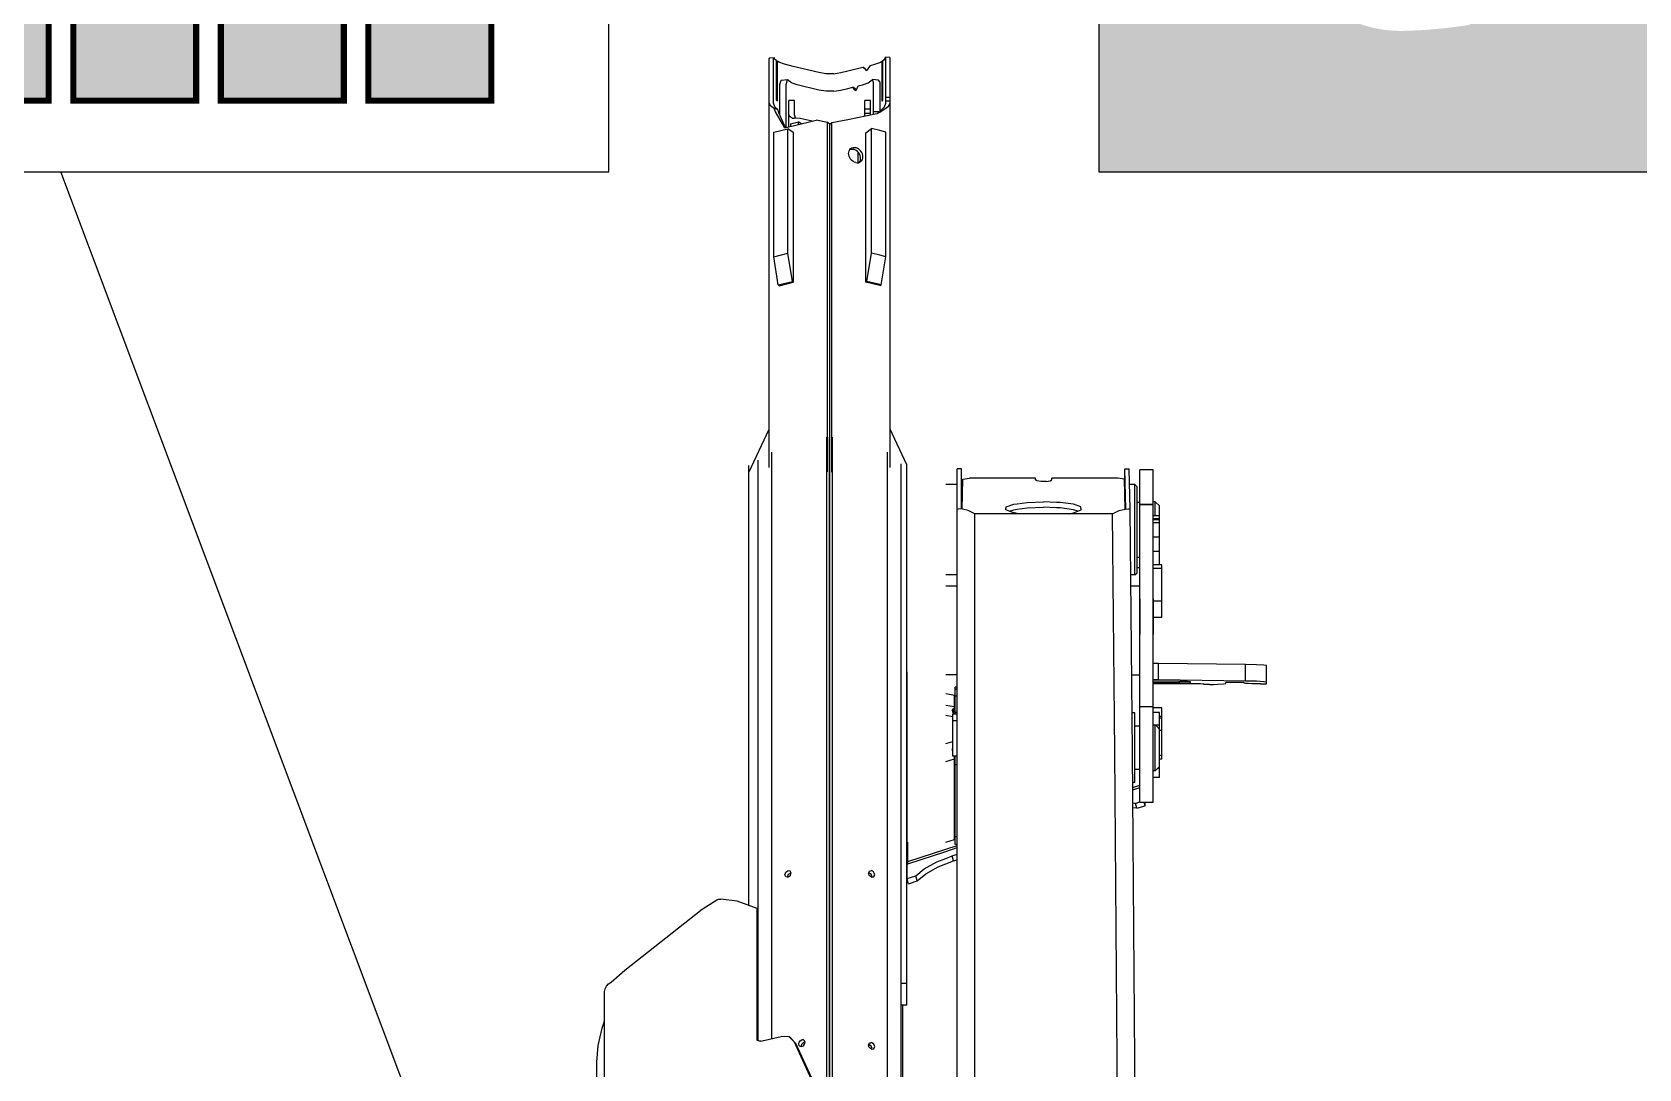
# Model space of a CAD drawing. Header units: millimetres. Extents: x 1084702 to 1166801, y 36632 to 124519.
# Drawn here: x 1105426 to 1106893, y 83363 to 84309 of the extents above; entities that cross this region are included whole.
import ezdxf

# ---------------------------------------------------------------- set-up
doc = ezdxf.new("R2010")
doc.units = ezdxf.units.MM
doc.header["$LTSCALE"] = 250
doc.layers.get('0').update_dxf_attribs({"color": 255})
for name, color, linetype in [('%posline', 240, 'Continuous'), ('%symbol', 1, 'Continuous'), ('SAFECO253', 253, 'Continuous'), ('SAFECO3', 80, 'Continuous'), ('SAFECO7', 255, 'Continuous')]:
    doc.layers.add(name, color=color, linetype=linetype)
doc.styles.add('ROMANS', font='ROMANS.shx', dxfattribs={"height": 100})
doc.dimstyles.new('dott', dxfattribs={"dimscale": 100, "dimtxt": 150, "dimasz": 0.01, "dimexe": 0.5, "dimexo": 1, "dimgap": 1, "dimtad": 1, "dimdsep": 46, "dimtxsty": 'ROMANS', "dimcen": 1.5, "dimclrd": 1, "dimclre": 1, "dimclrt": 2, "dimazin": 2, "dimtfac": 1, "dimtmove": 2, "dimatfit": 3, "dimldrblk": 'DOT', "dimfxl": 1, "dimtvp": 100, "dimtolj": 1, "dimarcsym": 0})

# ---------------------------------------------------------------- blocks, each defined once
blk = doc.blocks.new('A.2.21CO2_SYMB')
at = {"layer": 'SAFECO253'}
h = blk.add_hatch(color=256, dxfattribs=at)
h.dxf.hatch_style = 1
h.paths.add_polyline_path([(471.4, 77.7), (471.4, 261.3), (336.7, 261.3), (336.7, 77.7)])
h.paths.add_polyline_path([(309.8, 77.7), (309.8, 261.3), (175.1, 261.3), (175.1, 77.7)])
h.paths.add_polyline_path([(148.1, 77.7), (148.1, 261.3), (13.5, 261.3), (13.5, 77.7)])
h.paths.add_polyline_path([(-13.5, 77.7), (-13.5, 261.3), (-148.1, 261.3), (-148.1, 77.7)])
h.paths.add_polyline_path([(-175.1, 77.7), (-175.1, 261.3), (-309.8, 261.3), (-309.8, 77.7)])
h.paths.add_polyline_path([(-336.7, 77.7), (-336.7, 261.3), (-471.4, 261.3), (-471.4, 77.7)])
at = {"layer": 'SAFECO7', "lineweight": -3}
blk.add_lwpolyline([(-600, 0), (600, 0), (600, 1200), (-600, 1200)], close=True, dxfattribs=at)
at = {"layer": 'SAFECO7', "const_width": 6.68}
for points in [[(-13.5, 77.7), (-13.5, 261.3), (-148.1, 261.3), (-148.1, 77.7)], [(148.1, 77.7), (148.1, 261.3), (13.5, 261.3), (13.5, 77.7)], [(309.8, 77.7), (309.8, 261.3), (175.1, 261.3), (175.1, 77.7)], [(471.4, 77.7), (471.4, 261.3), (336.7, 261.3), (336.7, 77.7)]]:
    blk.add_lwpolyline(points, close=True, dxfattribs=at)
blk = doc.blocks.new('S.4.13_SYMB')
at = {"layer": 'SAFECO3'}
h = blk.add_hatch(color=256, dxfattribs=at)
h.paths.add_polyline_path([(600, 1200), (-600, 1200), (-600, 0), (600, 0)])
h.paths.add_polyline_path([(326.2, 289.9), (278.9, 306.2, 0.053218), (271.3, 312.9, 0.105706), (252.3, 320.7, 0.066825), (211.3, 322.8, 0.080335), (179.7, 315), (199.3, 358.2, -0.078607), (259, 356.6, -0.105706), (292, 342.9, -0.106738), (316.3, 316.9, -0.094608)], flags=16)
h.paths.add_polyline_path([(325.5, 261.2, -0.184797), (294.1, 213.2, -0.01418), (260.9, 190.6, -0.00768), (212.5, 160.7), (223.3, 210, 0.002925), (241.2, 221.3, 0.01418), (272.7, 242.7, 0.184797), (289.9, 268.9, 0.053616), (290.8, 277.5)], flags=16)
edge = h.paths.add_edge_path(flags=16)
edge.add_arc((26.2, 587.6), 136.1, 266.7447, 284.9079, ccw=False)
edge.add_arc((-148.2, 460.9), 166.9, 339.8466, 356.8348, ccw=False)
edge.add_arc((-54.6, 426.6), 67.2, 312.6661, 339.8466, ccw=False)
edge.add_arc((-132.6, 511.2), 182.4, 304.6047, 312.6661, ccw=False)
edge.add_line((-29.1, 361.1), (-33.8, 404))
edge.add_arc((-54.6, 426.6), 30.7, 312.6658, 339.8466)
edge.add_arc((-148.2, 460.9), 130.4, 339.8466, 355.0339)
edge.add_arc((-7.4, 657.5), 208.2, 262.1144, 267.0045, ccw=False)
edge.add_arc((-147.4, 549.7), 148.7, 137.0442, 318.5585, ccw=False)
edge.add_arc((0, 712.3), 263.4, 172.163, 193.4397, ccw=False)
edge.add_arc((-162.6, 859.7), 148.7, 47.0442, 228.5585, ccw=False)
edge.add_arc((0, 712.3), 263.4, 82.163, 103.4397, ccw=False)
edge.add_arc((147.4, 874.9), 148.7, -42.9558, 138.5585, ccw=False)
edge.add_arc((0, 712.3), 263.4, 5.2448, 13.4397, ccw=False)
edge.add_spline(control_points=[(262.3, 736.4), (274.2, 736.4), (286.2, 737.1), (312.7, 736.3), (327.4, 734.3), (354.5, 721.8), (366.5, 711.9), (383.7, 691.3), (389.5, 680.9), (398.5, 664.1), (401.7, 657.3), (407.6, 647.9), (410, 645.2), (415.8, 642.1), (419.8, 641.3), (429.3, 641), (434.9, 641.5), (445.6, 642.5), (450.7, 643.2), (462.8, 645.8), (468.9, 648.2), (477.8, 655.5), (481.1, 660.9), (486.5, 674.6), (488.5, 682.6), (492.8, 698.1), (494.8, 705.2), (497.3, 728), (491.5, 744.1), (472.3, 776.7), (459.2, 792.5), (434.1, 823.8), (421.9, 839.4), (408.9, 868.3), (407.6, 880.6), (407.6, 893.9)], knot_values=[0, 0, 0, 0, 0.289899, 0.289899, 0.635757, 0.635757, 0.981614, 0.981614, 1.274986, 1.274986, 1.446126, 1.446126, 1.57131, 1.57131, 1.696494, 1.696494, 1.821677, 1.821677, 1.946861, 1.946861, 2.138738, 2.138738, 2.330615, 2.330615, 2.522492, 2.522492, 2.714368, 2.714368, 3.178706, 3.178706, 3.643043, 3.643043, 4.107381, 4.107381, 4.416261, 4.416261, 4.416261, 4.416261], degree=3, periodic=0)
edge.add_line((407.6, 893.9), (393.5, 893.9))
edge.add_line((393.5, 893.9), (372, 958.7))
edge.add_arc((422.4, 975.5), 53.1, -18.3831, 198.3831, ccw=False)
edge.add_line((472.7, 958.7), (451.2, 893.9))
edge.add_line((451.2, 893.9), (437.6, 893.9))
edge.add_spline(control_points=[(437.6, 893.9), (437.6, 888.5), (438.4, 883.3), (441.3, 867.4), (447.9, 856), (466.2, 831.2), (477.9, 817.6), (500.8, 787.5), (512.1, 771.1), (522.3, 743.8), (524.6, 734.9), (526.3, 716), (525.3, 705.8), (522.3, 692), (520.9, 687.1), (518.3, 677.7), (517.1, 673), (513.6, 661.6), (511.3, 655.1), (504.6, 642), (500.1, 635.2), (486.3, 623.4), (479.1, 620.1), (465.3, 615.4), (458.5, 614.1), (445.6, 612.3), (439.9, 611.7), (426.6, 611), (419, 610.8), (406.9, 613.7), (403.1, 614.9), (395.2, 619), (391.4, 621.9), (384.4, 628.8), (381.5, 633.1), (375.3, 643.2), (372.3, 649.4), (367, 659.5), (364.3, 664.4), (357.3, 675.9), (353, 681.8), (343.7, 691.1), (339.2, 694.6), (330, 700.3), (325.7, 702.2), (313.7, 705.6), (305.5, 706.5), (286.2, 707), (275.2, 706.4), (263.4, 706.4)], knot_values=[0.004323, 0.004323, 0.004323, 0.004323, 0.203597, 0.203597, 0.601566, 0.601566, 1.011322, 1.011322, 1.421077, 1.421077, 1.601328, 1.601328, 1.781578, 1.781578, 1.897134, 1.897134, 2.012691, 2.012691, 2.144826, 2.144826, 2.276962, 2.276962, 2.409097, 2.409097, 2.537552, 2.537552, 2.666008, 2.666008, 2.794463, 2.794463, 2.847548, 2.847548, 2.900633, 2.900633, 2.978684, 2.978684, 3.127268, 3.127268, 3.275851, 3.275851, 3.51973, 3.51973, 3.702683, 3.702683, 3.885636, 3.885636, 4.141333, 4.141333, 4.416261, 4.416261, 4.416261, 4.416261], degree=3, periodic=0)
edge.add_arc((0, 712.3), 263.4, 352.163, 358.7223, ccw=False)
edge.add_arc((162.6, 564.9), 148.7, -132.9558, 48.5585, ccw=False)
h.paths.add_polyline_path([(115.8, 475.7, 0.191799), (246.8, 620.1, -0.77347)], flags=0)
h.paths.add_polyline_path([(187.5, 188.3), (174.8, 139.2, -0.004747), (150.8, 126.3), (133.8, 158.6, 0.00644), (165.6, 175.7, 0.006867)], flags=16)
h.paths.add_polyline_path([(165.4, 348.5), (140.8, 295.8, 0.011709), (124.1, 286, -0.03296), (55.4, 249.4, -0.004509), (21.4, 234.4), (40.4, 282.6, 0.03296), (104.9, 317, -0.038052)], flags=16)
h.paths.add_polyline_path([(7, 267.9), (-17.6, 218.1, -0.006875), (-98.1, 186.6, -0.027426), (-151.5, 169.9), (-129, 214.4, 0.010113), (-110.9, 220.8, 0.007285), (-26.6, 253.8, 0.004509)], flags=16)
h.paths.add_polyline_path([(-138.6, 712.3, -1), (138.6, 712.3, -1)], flags=0)
h.paths.add_polyline_path([(-64.8, 341.7, -0.039674), (-113.7, 324.5, -0.083285), (-189.7, 317.5, 0.049992), (-215.5, 316.8), (-187, 353.8, 0.083285), (-123, 359.8, 0.051238), (-67.4, 380.7)], flags=16)
h.paths.add_polyline_path([(236.6, 828.1, 0.191799), (92.2, 959.1, -0.77347)], flags=0)
h.paths.add_polyline_path([(-92.2, 465.5, -0.77347), (-236.6, 596.5, 0.191799)], flags=0)
h.paths.add_polyline_path([(-169.8, 203), (-193.7, 161, -0.03656), (-267, 154.3, -0.106052), (-322.4, 165.2, -0.159634), (-355.7, 194.5, -0.134058), (-364.2, 225.4), (-317.3, 204.6, 0.079315), (-308.1, 198.7, 0.106052), (-267.6, 190.8, 0.042762), (-188.3, 199.1, 0.009971)], flags=16)
h.paths.add_polyline_path([(511.4, 1028), (510.3, 1029.9), (567.8, 1069.6), (575.1, 1067.5), (571.9, 1059.9)], flags=16)
h.paths.add_polyline_path([(327.4, 1016.2), (261.8, 1040.6), (259.4, 1047.7), (267.5, 1049.5), (328.3, 1018.3)], flags=16)
h.paths.add_polyline_path([(480.9, 1060.7), (479.1, 1061.9), (514.4, 1122.2), (521.8, 1123.4), (522.2, 1115.2)], flags=16)
h.paths.add_polyline_path([(-284.5, 330.6, 0.041653), (-320.8, 304, 0.074239), (-347.5, 272.7), (-323, 241.5, -0.107395), (-296.9, 276.4, -0.028005), (-276.2, 292.5), (-245.2, 347.8, 0.067344)], flags=16)
h.paths.add_polyline_path([(353.5, 1052.6), (304.4, 1102.4), (305.2, 1109.8), (313.3, 1108), (355.2, 1054)], flags=16)
h.paths.add_polyline_path([(439.4, 1077.4), (437.2, 1077.8), (443.8, 1147.4), (450, 1151.6), (453.8, 1144.3)], flags=16)
h.paths.add_polyline_path([(392.6, 1074.5), (369.1, 1140.3), (373, 1146.8), (379.5, 1141.7), (394.7, 1075.1)], flags=16)
h.paths.add_polyline_path([(-115.8, 948.9, 0.191799), (-246.8, 804.5, -0.77347)], flags=0)
at = {"layer": 'SAFECO7'}
blk.add_lwpolyline([(-600, 0), (600, 0), (600, 1200), (-600, 1200), (-600, 0)], close=True, dxfattribs=at)
blk = doc.blocks.new('_Dot')
at = {"color": 0, "linetype": 'ByBlock', "lineweight": -2}
blk.add_line((-0.5, 0), (-1, 0), dxfattribs=at)
at = {"color": 0, "linetype": 'ByBlock', "const_width": 0.5}
blk.add_lwpolyline([(-0.25, 0, 1), (0.25, 0, 1)], format="xyb", close=True, dxfattribs=at)
blk = doc.blocks.new('A$C693513BA')
at = {"color": 0, "linetype": 'ByBlock', "lineweight": -2}
for p, q in [((-1377.4, 326.9), (-1377.6, 316.9)), ((-1377.1, 333.7), (-1377.4, 326.9)), ((-1376.7, 336), (-1377.1, 333.7)), ((-1361.6, 336), (-1376.7, 336)), ((-1362.4, 326.9), (-1362.6, 316.9)), ((-1362, 333.7), (-1362.4, 326.9)), ((-1361.6, 336), (-1362, 333.7)), ((-1360.2, 336), (-1361.6, 336)), ((-1360.1, 322.8), (-1360.3, 319.7)), ((-1360.1, 334.5), (-1360.2, 336)), ((-1360, 330.8), (-1360.1, 334.5)), ((-1360, 326.2), (-1360.1, 322.8)), ((-1360, 330.8), (-1360, 326.2)), ((-1377.6, 316.9), (-1378.7, 237.6)), ((-1362.6, 316.9), (-1377.6, 316.9)), ((-1362.6, 316.9), (-1363.7, 237.6)), ((-1360.8, 315.9), (-1361.3, 315.9)), ((-1361.3, 315.9), (-1361.3, 298.9)), ((-1360.5, 316.9), (-1360.8, 315.9)), ((-1360.3, 319.7), (-1360.5, 316.9)), ((-1360.3, 298.9), (-1361.3, 298.9)), ((-1359.9, 296.9), (-1360.3, 298.9)), ((-1359.6, 291.4), (-1359.9, 296.9)), ((-1359.6, 278.8), (-1359.7, 278)), ((-1359.4, 287.8), (-1359.6, 291.4)), ((-1359.5, 278.8), (-1359.6, 278.8)), ((-1359.4, 280.4), (-1359.5, 278.8)), ((-1359.3, 284.2), (-1359.4, 287.8)), ((-1359.3, 284.2), (-1359.4, 280.4)), ((-1362.1, 264.1), (-1362.3, 257.2)), ((-1361.8, 266.8), (-1362.1, 264.1)), ((-1361.4, 266.8), (-1361.8, 266.8)), ((-1361.2, 266), (-1361.4, 266.8)), ((-1361.1, 263.8), (-1361.2, 266)), ((-1359.9, 272.6), (-1360, 268.8)), ((-1360, 268.8), (-1360, 232.6)), ((-1359.7, 278), (-1359.9, 275.9)), ((-1359.9, 275.9), (-1359.9, 272.6)), ((-1362.3, 257.2), (-1362.6, 232.6)), ((-1361, 256.7), (-1362.3, 256.7)), ((-1361, 260.6), (-1361.1, 263.8)), ((-1361, 256.7), (-1361, 260.6)), ((-1361, 256.7), (-1361, 232.6)), ((-1524.8, 236.1), (-1526.2, 234.6)), ((-1522.7, 238.6), (-1526.1, 234.6)), ((-1521.5, 238.6), (-1522.7, 238.6)), ((-1518.8, 238.6), (-1521.5, 238.6)), ((-1514.9, 238.6), (-1518.8, 238.6)), ((-1510, 238.6), (-1514.9, 238.6)), ((-1510.6, 238.6), (-1513.8, 238.6)), ((-1513.8, 232.6), (-1513.8, 238.6)), ((-1509.7, 238.6), (-1510.6, 238.6)), ((-1510.6, 238.6), (-1510.6, 232.6)), ((-1504.5, 238.6), (-1510, 238.6)), ((-1508.5, 238.6), (-1509.7, 238.6)), ((-1509.7, 238.6), (-1509.7, 232.6)), ((-1507.1, 238.6), (-1508.5, 238.6)), ((-1493.9, 238.6), (-1507.1, 238.6)), ((-1507.1, 238.6), (-1507.1, 232.6)), ((-1498.8, 238.6), (-1504.5, 238.6)), ((-1493.2, 238.6), (-1498.8, 238.6)), ((-1487.3, 238.6), (-1493.9, 238.6)), ((-1493.9, 238.6), (-1493.9, 232.6)), ((-1488, 238.6), (-1493.2, 238.6)), ((-1483.8, 238.6), (-1488, 238.6)), ((-1480.8, 238.6), (-1487.3, 238.6)), ((-1480.7, 238.6), (-1483.8, 238.6)), ((-1468.8, 238.6), (-1480.8, 238.6)), ((-1480.8, 238.6), (-1480.8, 232.6)), ((-1479, 238.6), (-1480.7, 238.6)), ((-1478.7, 238.6), (-1479, 238.6)), ((-1468.8, 240.7), (-1468.8, 232.6)), ((-1467.9, 240.7), (-1468.8, 240.7)), ((-1465.2, 240.7), (-1467.9, 240.7)), ((-1465.2, 240.7), (-1465.2, 232.6)), ((-1435.5, 240.7), (-1465.2, 240.7)), ((-1435.5, 240.7), (-1435.5, 232.6)), ((-1427.3, 240.7), (-1435.5, 240.7)), ((-1421.6, 240.7), (-1427.3, 240.7)), ((-1420.5, 240.7), (-1421.6, 240.7)), ((-1420.5, 240.7), (-1420.5, 232.6)), ((-1363.7, 237.6), (-1378.7, 237.6)), ((-1378.7, 237.6), (-1378.7, 232.6)), ((-1363.7, 237.6), (-1363.7, 232.6)), ((-1338.1, 240.7), (-1338.1, 232.6)), ((-1334.7, 240.7), (-1338.1, 240.7)), ((-1330.3, 240.7), (-1334.7, 240.7)), ((-1333.8, 238.6), (-1333.8, 232.6)), ((-1332.9, 238.6), (-1333.8, 238.6)), ((-1330.7, 238.6), (-1332.9, 238.6)), ((-1327.6, 238.6), (-1330.7, 238.6)), ((-1330.3, 240.7), (-1330.3, 238.6)), ((-1330.2, 240.7), (-1330.3, 240.7)), ((-1330.2, 240.7), (-1330.2, 238.6)), ((-1328.7, 240.7), (-1330.2, 240.7)), ((-1328.7, 240.7), (-1328.7, 238.6)), ((-1326.6, 240.7), (-1328.7, 240.7)), ((-1324.4, 238.6), (-1327.6, 238.6)), ((-1321.9, 240.7), (-1326.6, 240.7)), ((-1323.5, 238.6), (-1324.4, 238.6)), ((-1322.3, 238.6), (-1323.5, 238.6)), ((-1322.2, 238.6), (-1322.3, 238.6)), ((-1318.8, 238.6), (-1322.2, 235.2)), ((-1322.2, 238.6), (-1322.2, 232.6)), ((-1320.4, 238.6), (-1322.2, 238.6)), ((-1317.4, 240.7), (-1321.9, 240.7)), ((-1318.8, 238.6), (-1320.4, 238.6)), ((-1317.8, 238.6), (-1318.8, 238.6)), ((-1315.4, 238.6), (-1317.8, 238.6)), ((-1317.4, 240.7), (-1317.4, 238.6)), ((-1298.1, 240.7), (-1317.4, 240.7)), ((-1311.4, 238.6), (-1315.4, 238.6)), ((-1306.4, 238.6), (-1311.4, 238.6)), ((-1300.9, 238.6), (-1306.4, 238.6)), ((-1298.1, 238.6), (-1300.9, 238.6)), ((-1294.7, 240.7), (-1298.1, 240.7)), ((-1295.9, 238.6), (-1298.1, 238.6)), ((-1291.5, 238.6), (-1295.9, 238.6)), ((-1294.7, 240.7), (-1294.7, 238.6)), ((-1294.6, 240.7), (-1294.7, 240.7)), ((-1294.6, 240.7), (-1294.6, 238.6)), ((-1292, 240.7), (-1294.6, 240.7)), ((-1291.4, 240.7), (-1292, 240.7)), ((-1287.7, 238.6), (-1291.5, 238.6)), ((-1291.4, 240.7), (-1291.4, 238.6)), ((-1285.3, 238.6), (-1287.7, 238.6)), ((-1284.7, 238.6), (-1285.3, 238.6)), ((-1280.7, 234.6), (-1284.7, 238.6)), ((-1282.8, 238.6), (-1284.7, 238.6)), ((-1282.8, 238.6), (-1282.8, 236.6)), ((-1281.7, 238.6), (-1282.8, 238.6)), ((-1280.1, 238.6), (-1281.7, 238.6)), ((-1279.1, 238.6), (-1280.1, 238.6)), ((-1276.4, 238.6), (-1279.1, 238.6)), ((-1274.8, 238.6), (-1276.4, 238.6)), ((-1274.6, 238.6), (-1274.8, 238.6)), ((-1274.6, 238.6), (-1274.6, 232.6)), ((-1555.5, 232.6), (-1555.5, 220.6)), ((-1550.2, 232.6), (-1555.5, 232.6)), ((-1550.2, 220.6), (-1555.5, 220.6)), ((-1539.3, 232.6), (-1550.2, 232.6)), ((-1539.3, 220.6), (-1550.2, 220.6)), ((-1524, 232.6), (-1539.3, 232.6)), ((-1524, 220.6), (-1539.3, 220.6)), ((-1526.1, 234.6), (-1526.2, 234.6)), ((-1526.2, 234.6), (-1526.2, 232.6)), ((-1520.9, 234.6), (-1526.1, 234.6)), ((-1525.7, 220.6), (-1525.7, 218)), ((-1524, 220.6), (-1524, 232.6)), ((-1523.8, 232.6), (-1524, 232.6)), ((-1523.8, 220.6), (-1524, 220.6)), ((-1523.6, 232.6), (-1523.8, 232.6)), ((-1523.6, 220.6), (-1523.8, 220.6)), ((-1463.1, 232.6), (-1523.6, 232.6)), ((-1523.6, 232.6), (-1523.6, 220.6)), ((-1463.1, 220.6), (-1523.6, 220.6)), ((-1513.8, 234.6), (-1520.9, 234.6)), ((-1475.7, 218), (-1475.7, 220.6)), ((-1465.8, 220.6), (-1465.8, 218)), ((-1405.2, 232.6), (-1463.1, 232.6)), ((-1405.2, 220.6), (-1463.1, 220.6)), ((-1449.3, 220.6), (-1449.3, 212.7)), ((-1386.4, 232.6), (-1437.6, 232.6)), ((-1437.6, 232.6), (-1405.2, 232.6)), ((-1386.4, 220.6), (-1437.6, 220.6)), ((-1437.6, 220.6), (-1405.2, 220.6)), ((-1339, 232.6), (-1386.4, 232.6)), ((-1339, 220.6), (-1386.4, 220.6)), ((-1368.3, 212.7), (-1368.3, 220.6)), ((-1339, 232.6), (-1339, 220.6)), ((-1323.3, 232.6), (-1339, 232.6)), ((-1323.3, 220.6), (-1339, 220.6)), ((-1304.2, 232.6), (-1323.3, 232.6)), ((-1304.2, 220.6), (-1323.3, 220.6)), ((-1321.6, 234.6), (-1322.2, 234.6)), ((-1321.8, 216), (-1321.8, 220.6)), ((-1318.6, 234.6), (-1321.6, 234.6)), ((-1313.7, 234.6), (-1318.6, 234.6)), ((-1307.4, 234.6), (-1313.7, 234.6)), ((-1300.7, 234.6), (-1307.4, 234.6)), ((-1298.1, 232.6), (-1304.2, 232.6)), ((-1298.1, 220.6), (-1304.2, 220.6)), ((-1298.1, 234.6), (-1300.7, 234.6)), ((-1294.6, 234.6), (-1298.1, 234.6)), ((-1284.8, 232.6), (-1298.1, 232.6)), ((-1284.8, 220.6), (-1298.1, 220.6)), ((-1289.1, 234.6), (-1294.6, 234.6)), ((-1284.4, 234.6), (-1289.1, 234.6)), ((-1268, 232.6), (-1284.8, 232.6)), ((-1268, 220.6), (-1284.8, 220.6)), ((-1281.5, 234.6), (-1284.4, 234.6)), ((-1281.7, 220.6), (-1281.7, 216)), ((-1280.7, 234.6), (-1281.5, 234.6)), ((-1280.7, 234.6), (-1280.7, 232.6)), ((-1256.4, 232.6), (-1268, 232.6)), ((-1256.4, 220.6), (-1268, 220.6)), ((-1265.4, 214), (-1267.6, 220.6)), ((-1263.3, 214), (-1265.5, 220.6)), ((-1251.7, 232.6), (-1256.4, 232.6)), ((-1251.7, 220.6), (-1256.4, 220.6)), ((-1250.9, 216.5), (-1252.3, 220.6)), ((-1251.7, 232.6), (-1251.7, 220.6)), ((-1248.8, 225.3), (-1251.7, 224.5)), ((-1248.8, 225.3), (-1251.7, 225.3)), ((-1246.4, 217.8), (-1248.8, 225.3)), ((-1519.6, 211.7), (-1556.4, 210.8)), ((-1556.4, 206.8), (-1556.4, 210.8)), ((-1519.7, 207.7), (-1556.4, 206.8)), ((-1556.3, 206.8), (-1556.4, 206.8)), ((-1555.1, 206.8), (-1556.3, 206.8)), ((-1552.8, 206.8), (-1555.1, 206.8)), ((-1549.9, 206.8), (-1552.8, 206.8)), ((-1543, 206.8), (-1549.9, 206.8)), ((-1546.9, 206.4), (-1547.9, 200.3)), ((-1519.6, 207), (-1546.9, 206.4)), ((-1539.4, 206.9), (-1543, 206.8)), ((-1540, 218), (-1542, 216)), ((-1537.4, 216), (-1542, 216)), ((-1542, 216), (-1542, 211.2)), ((-1542, 206.9), (-1542, 206.5)), ((-1538.2, 218), (-1540, 218)), ((-1532.9, 207), (-1539.4, 206.9)), ((-1534.6, 218), (-1538.2, 218)), ((-1527.3, 216), (-1537.4, 216)), ((-1529.3, 218), (-1534.6, 218)), ((-1524, 207), (-1532.9, 207)), ((-1522.5, 218), (-1529.3, 218)), ((-1513.2, 216), (-1527.3, 216)), ((-1519.6, 207), (-1524, 207)), ((-1514.7, 218), (-1522.5, 218)), ((-1519.6, 211.7), (-1519.9, 210.5)), ((-1519.6, 207), (-1519.9, 210.5)), ((-1298.1, 213.8), (-1519.6, 211.7)), ((-1518.2, 201.8), (-1519.6, 207)), ((-1506.1, 218), (-1514.7, 218)), ((-1497.1, 216), (-1513.2, 216)), ((-1497.3, 218), (-1506.1, 218)), ((-1488.6, 218), (-1497.3, 218)), ((-1481.6, 216), (-1497.1, 216)), ((-1480.6, 218), (-1488.6, 218)), ((-1469, 216), (-1481.6, 216)), ((-1473.6, 218), (-1480.6, 218)), ((-1467.9, 218), (-1473.6, 218)), ((-1461.2, 216), (-1469, 216)), ((-1463.9, 218), (-1467.9, 218)), ((-1461.7, 218), (-1463.9, 218)), ((-1461.5, 218), (-1461.7, 218)), ((-1459.5, 216), (-1461.5, 218)), ((-1459.5, 216), (-1461.2, 216)), ((-1459.5, 216), (-1459.5, 212.1)), ((-1333.6, 216), (-1333.6, 213.5)), ((-1333.3, 216), (-1333.6, 216)), ((-1332.6, 216), (-1333.3, 216)), ((-1331.6, 216), (-1332.6, 216)), ((-1330.2, 216), (-1331.6, 216)), ((-1328.5, 216), (-1330.2, 216)), ((-1326.6, 216), (-1328.5, 216)), ((-1324.5, 216), (-1326.6, 216)), ((-1322.3, 216), (-1324.5, 216)), ((-1319.8, 216), (-1322.3, 216)), ((-1317.1, 216), (-1319.8, 216)), ((-1314.2, 216), (-1317.1, 216)), ((-1311, 216), (-1314.2, 216)), ((-1307.7, 216), (-1311, 216)), ((-1304.3, 216), (-1307.7, 216)), ((-1300.8, 216), (-1304.3, 216)), ((-1298.1, 216), (-1300.8, 216)), ((-903.7, 216.8), (-1298.1, 213.8)), ((-1297.3, 216), (-1298.1, 216)), ((-1293.8, 216), (-1297.3, 216)), ((-1290.5, 216), (-1293.8, 216)), ((-1287.4, 216), (-1290.5, 216)), ((-1284.5, 216), (-1287.4, 216)), ((-1281.8, 216), (-1284.5, 216)), ((-1279.4, 216), (-1281.8, 216)), ((-1277.4, 216), (-1279.4, 216)), ((-1275.5, 216), (-1277.4, 216)), ((-1273.8, 216), (-1275.5, 216)), ((-1272.4, 216), (-1273.8, 216)), ((-1271.3, 216), (-1272.4, 216)), ((-1270.5, 216), (-1271.3, 216)), ((-1270, 216), (-1270.5, 216)), ((-1269.9, 216), (-1270, 216)), ((-1269.9, 216), (-1269.9, 214)), ((-1250.9, 216.5), (-1251.2, 214.1)), ((-1246.4, 217.8), (-1250.9, 216.5)), ((-1246.4, 217.8), (-1246.8, 214.1)), ((-1547.9, 200.3), (-1547.9, 181.2)), ((-1515.3, 195.7), (-1518.2, 201.8)), ((-1298.1, 197.8), (-1515.3, 195.7)), ((-1515.3, 195.7), (-1515.3, 183.1)), ((-903.7, 200.8), (-1298.1, 197.8)), ((-1547.9, 181.2), (-1547.9, 144.6)), ((-1515.3, 183.1), (-1515.3, 181.2)), ((-1515.3, 181.2), (-1515.3, 170.6)), ((-1521.6, 166.8), (-1524, 159.9)), ((-1518.9, 167.1), (-1521.6, 166.8)), ((-1517.6, 163.9), (-1519, 159.9)), ((-1516.4, 160.8), (-1518.9, 167.1)), ((-1515.3, 170.6), (-1515.3, 158)), ((-1525.6, 147.8), (-1525.7, 144.6)), ((-1524, 159.9), (-1525.6, 147.8)), ((-1520.7, 147.8), (-1520.8, 144.6)), ((-1519, 159.9), (-1520.7, 147.8)), ((-1515.3, 155.9), (-1516.4, 160.8)), ((-1515.3, 158), (-1515.3, 145.4)), ((-1547.9, 144.6), (-1547.9, 140.2)), ((-1546.2, 140.2), (-1547.9, 140.2)), ((-1545.4, 138.8), (-1546.2, 140.2)), ((-1544.9, 135), (-1545.4, 138.8)), ((-1544.9, 135), (-1544.9, 130.4)), ((-1525.7, 144.6), (-1526.2, 132.7)), ((-1525.6, 117.7), (-1526.2, 132.7)), ((-1520.8, 144.6), (-1521.3, 132.7)), ((-1520.7, 117.7), (-1521.3, 132.7)), ((-1515.3, 145.4), (-1515.3, 144.6)), ((-1515.3, 144.6), (-1515.3, 132.8)), ((-1515.3, 132.8), (-1515.3, 120.3)), ((-1546.2, 125.2), (-1547.9, 125.2)), ((-1547.9, 125.2), (-1547.9, 108.5)), ((-1545.4, 126.6), (-1546.2, 125.2)), ((-1544.9, 130.4), (-1545.4, 126.6)), ((-1524.4, 108.5), (-1525.6, 117.7)), ((-1519.4, 108.5), (-1520.7, 117.7)), ((-1515.3, 120.3), (-1515.3, 108.5)), ((-1547.9, 108.5), (-1547.9, 65.1)), ((-1524, 105.5), (-1524.4, 108.5)), ((-1521.6, 98.6), (-1524, 105.5)), ((-1519, 105.5), (-1519.4, 108.5)), ((-1517.6, 101.5), (-1519, 105.5)), ((-1516.4, 104.6), (-1518.9, 98.3)), ((-1515.5, 108.5), (-1516.4, 104.6)), ((-1515.3, 109.6), (-1515.5, 108.5)), ((-1515.3, 108.5), (-1515.3, 107.7)), ((-1515.3, 107.7), (-1515.3, 95.1)), ((-1518.9, 98.3), (-1521.6, 98.6)), ((-1515.3, 95.1), (-1515.3, 82.5)), ((-1515.3, 82.5), (-1515.3, 70)), ((-1546.9, 59.1), (-1547.9, 65.1)), ((-1519.6, 58.4), (-1546.9, 59.1)), ((-1542, 57.9), (-1542, 58.9)), ((-1518.2, 63.8), (-1519.6, 58.6)), ((-1515.3, 70), (-1518.2, 63.8)), ((-1271.5, 70), (-1515.3, 70)), ((-903.7, 70), (-1271.5, 70)), ((-1556.4, 57.9), (-1556.4, 53.9)), ((-1519.7, 57.9), (-1556.4, 57.9)), ((-1519.6, 53.9), (-1556.4, 53.9)), ((-1542, 53.9), (-1542, 43.4)), ((-1519.6, 58.6), (-1519.9, 55.1)), ((-1519.6, 53.9), (-1519.9, 55.1)), ((-1271.5, 53.9), (-1519.6, 53.9)), ((-1459.5, 53.9), (-1459.5, 43.4)), ((-1449.3, 53.9), (-1449.3, 43.4)), ((-1368.3, 53.9), (-1368.3, 43.4)), ((-1357, 53.9), (-1357, 51.9)), ((-1355.2, 51.9), (-1357, 51.9)), ((-1355.2, 53.9), (-1355.2, 51.9)), ((-1348.9, 51.9), (-1355.2, 51.9)), ((-1349.5, 51.4), (-1351, 43.4)), ((-1338.9, 51.4), (-1349.5, 51.4)), ((-1348.9, 53.9), (-1348.9, 51.9)), ((-1344, 51.9), (-1348.9, 51.9)), ((-1333.8, 51.9), (-1344, 51.9)), ((-1338.9, 51.4), (-1340.4, 43.4)), ((-1338.8, 51.4), (-1338.9, 51.4)), ((-1338.5, 51.4), (-1338.8, 51.4)), ((-1336.6, 51.1), (-1338.5, 51.4)), ((-1337.9, 51.1), (-1338.5, 51.4)), ((-1337.1, 50.2), (-1337.9, 51.1)), ((-1335.8, 50), (-1337.1, 50.2)), ((-1336.9, 49.9), (-1337.1, 50.2)), ((-1336.7, 49.6), (-1336.9, 49.9)), ((-1336.3, 49.4), (-1336.7, 49.6)), ((-1335.8, 49.5), (-1336.7, 49.6)), ((-1334.7, 50.8), (-1336.6, 51.1)), ((-1335.9, 49.4), (-1336.3, 49.4)), ((-1333.2, 50.3), (-1335.9, 49.4)), ((-1334.5, 49.9), (-1335.8, 50)), ((-1335.7, 49.5), (-1335.8, 49.5)), ((-1332.8, 50.5), (-1334.7, 50.8)), ((-1333.8, 53.9), (-1333.8, 51.9)), ((-1332.3, 51.9), (-1333.8, 51.9)), ((-1332.3, 50.5), (-1333.2, 50.3)), ((-1332.7, 50.5), (-1332.8, 50.5)), ((-1332.3, 53.9), (-1332.3, 49.9)), ((-1326.2, 49.9), (-1332.3, 49.9)), ((-1329.8, 49.9), (-1331, 43.4)), ((-1326.2, 53.9), (-1326.2, 49.9)), ((-1293.9, 49.9), (-1326.2, 49.9)), ((-1305.6, 43.4), (-1307.5, 49.9)), ((-1299.6, 49.5), (-1302.7, 49.9)), ((-1298.4, 49.9), (-1299.6, 49.5)), ((-1299, 49.6), (-1299.6, 49.5)), ((-1298.4, 49.9), (-1299, 49.6)), ((-1298.3, 49.9), (-1298.4, 49.9)), ((-1293.9, 53.9), (-1293.9, 49.9)), ((-1286, 51.9), (-1293.9, 51.9)), ((-1292.9, 51.4), (-1293.9, 51.4)), ((-1291.5, 51.4), (-1292.9, 51.4)), ((-1271.5, 51.4), (-1291.5, 51.4)), ((-1289.1, 43.4), (-1291.5, 51.4)), ((-1286, 53.9), (-1286, 51.9)), ((-1271.5, 51.9), (-1286, 51.9)), ((-1281.7, 51.9), (-1281.7, 51.4)), ((-903.7, 53.9), (-1271.5, 53.9)), ((-1220.5, 51.9), (-1271.5, 51.9)), ((-1217.8, 51.4), (-1271.5, 51.4)), ((-1220.5, 53.9), (-1220.5, 51.9)), ((-1213.4, 51.9), (-1220.5, 51.9)), ((-1215.4, 43.4), (-1217.8, 51.4)), ((-1213.4, 53.9), (-1213.4, 51.9)), ((-1209.1, 43.4), (-1212.6, 53.9)), ((-1207, 43.4), (-1210.5, 53.9)), ((-1202.9, 49.2), (-1204.5, 53.9)), ((-1198.4, 50.4), (-1202.9, 49.2)), ((-1200.7, 43.4), (-1202.9, 49.2)), ((-1198.4, 50.4), (-1199.5, 53.9)), ((-1195.6, 43.4), (-1198.4, 50.4)), ((-1197.7, 8.8), (-1209.1, 43.4)), ((-1195.6, 8.8), (-1207, 43.4)), ((-1197.5, 35.2), (-1200.7, 43.4)), ((-1191.2, 23.8), (-1197.5, 35.2)), ((-1192.9, 36.5), (-1195.6, 43.4)), ((-1186.7, 25.1), (-1192.9, 36.5)), ((-1184.8, 16), (-1191.2, 23.8)), ((-1180.2, 17.2), (-1186.7, 25.1)), ((-1180.2, 17.2), (-1184.8, 16)), ((-1182.2, 8.1), (-1184.8, 16)), ((-1177.6, 9.4), (-1180.2, 17.2)), ((-1560.1, 7.9), (-1592.4, -7.4)), ((-1086.4, 7.8), (-1561, 7.8)), ((-1203.3, 2.7), (-1561, 2.7)), ((-1182.2, 8.1), (-1560.1, 7.9)), ((-1197.7, 8.8), (-1215.5, 8.8)), ((-469.6, 2.7), (-1203.3, 2.7)), ((-1195.6, 8.8), (-1197.7, 8.8)), ((-1177.6, 9.4), (-1182.2, 8.1)), ((-1086.4, 7.8), (-1086.4, 2.7)), ((-1077.6, 7.8), (-1086.4, 7.8)), ((-1070.6, 7.8), (-1077.6, 7.8)), ((-1066.8, 7.8), (-1070.6, 7.8)), ((-1066.8, 7.8), (-1066.8, 2.7)), ((-469.6, 4.2), (-1066.8, 4.2)), ((-1932, -7.8), (-1932.1, -11.7)), ((-1931.2, -11.4), (-1932.1, -11.7)), ((-1930.1, -12.6), (-1932.1, -11.7)), ((-1931.2, -7.4), (-1932, -7.8)), ((-1895.2, -7.4), (-1931.2, -7.4)), ((-1895.2, -11.4), (-1931.2, -11.4)), ((-1895.2, -11.4), (-1931.2, -11.4)), ((-1929.2, -13.9), (-1930.1, -12.6)), ((-1892.8, -13.9), (-1929.2, -13.9)), ((-1928.2, -13.9), (-1928.5, -14.8)), ((-1891.9, -7.4), (-1895.2, -7.4)), ((-1895.2, -7.4), (-1895.2, -11.4)), ((-1890.2, -11.4), (-1895.2, -11.4)), ((-1890.2, -11.4), (-1895.2, -11.4)), ((-1892.1, -14.8), (-1892.8, -13.9)), ((-1890.2, -7.4), (-1891.9, -7.4)), ((-1891.9, -7.4), (-1891.9, -11.4)), ((-1890.2, -11.4), (-1891.9, -11.4)), ((-1887.5, -8.8), (-1890.2, -7.4)), ((-1557.6, -7.4), (-1890.2, -7.4)), ((-1886.9, -12.6), (-1890.2, -11.4)), ((-1884.4, -13), (-1887.5, -8.8)), ((-1883.3, -16.1), (-1886.9, -12.6)), ((-1882.1, -16.9), (-1884.4, -13)), ((-1863.7, -11.4), (-1865.1, -16.9)), ((-1750, -11.4), (-1863.7, -11.4)), ((-1750, -11.4), (-1751.4, -16.9)), ((-1724.3, -15.5), (-1750, -11.4)), ((-469.6, -9.8), (-1571.6, -9.8)), ((-1927.5, -16.1), (-1928.5, -14.8)), ((-1892.1, -14.8), (-1928.5, -14.8)), ((-1927.2, -16.9), (-1927.5, -16.1)), ((-1925.7, -21.4), (-1927.2, -16.9)), ((-1924.7, -25.3), (-1925.7, -21.4)), ((-1920.5, -28.1), (-1924.7, -25.3)), ((-1920, -28.8), (-1921.5, -30.2)), ((-1920.2, -28.4), (-1920.5, -28.1)), ((-1920, -28.8), (-1920.2, -28.4)), ((-1920, -29.1), (-1920.2, -29.4)), ((-1920, -28.8), (-1920, -29.1)), ((-1911.1, -17.9), (-1911.8, -23.6)), ((-1909, -22.6), (-1911.8, -23.6)), ((-1911.4, -23.8), (-1911.8, -23.6)), ((-1908.8, -27.3), (-1911.4, -23.8)), ((-1909.5, -16.9), (-1911.1, -17.9)), ((-1909, -16.6), (-1909.5, -16.9)), ((-1882.9, -16.6), (-1909, -16.6)), ((-1882.2, -22.6), (-1909, -22.6)), ((-1882.2, -22.6), (-1909, -22.6)), ((-1906.9, -32.7), (-1908.8, -27.3)), ((-1884.8, -25.4), (-1892.5, -25.4)), ((-1892.5, -25.4), (-1892.5, -30.4)), ((-1880.6, -25.4), (-1884.8, -25.4)), ((-1884.8, -25.4), (-1884.8, -30.4)), ((-1882.7, -16.9), (-1883.3, -16.1)), ((-1880.7, -19.3), (-1882.7, -16.9)), ((-1882.2, -17.6), (-1882.2, -22.6)), ((-1880.1, -22.6), (-1882.2, -22.6)), ((-1880.1, -22.6), (-1882.2, -22.6)), ((-1880.8, -19.1), (-1882.1, -16.9)), ((-1880.7, -19.4), (-1880.8, -19.1)), ((-1875.4, -46.1), (-1880.7, -19.4)), ((-1879.5, -25.4), (-1880.6, -25.4)), ((-1880.6, -25.4), (-1880.6, -30.4)), ((-1865.1, -16.9), (-1866.9, -24.5)), ((-1863.2, -29.5), (-1866.9, -24.5)), ((-1753.2, -24.5), (-1866.9, -24.5)), ((-1751.4, -16.9), (-1753.2, -24.5)), ((-1727.5, -28.5), (-1753.2, -24.5)), ((-1724.7, -16.9), (-1727.5, -28.5)), ((-1726.8, -29.5), (-1727.5, -28.5)), ((-1723.7, -16.9), (-1726.8, -29.5)), ((-1724.3, -15.5), (-1724.7, -16.9)), ((-1723.6, -16.5), (-1724.3, -15.5)), ((-1723.6, -16.5), (-1723.7, -16.9)), ((-1188.4, -22.7), (-1189.5, -24.3)), ((-1189.1, -26.3), (-1189.5, -24.3)), ((-1187.1, -27.2), (-1189.1, -26.3)), ((-1188.1, -22.3), (-1188.4, -22.7)), ((-1188, -22.2), (-1188.1, -22.3)), ((-1187, -21.9), (-1188, -22.2)), ((-1186.2, -24.8), (-1187.6, -26.8)), ((-1187.6, -27), (-1187.6, -26.8)), ((-1184.8, -26.3), (-1187.1, -27.2)), ((-1186.6, -21.7), (-1187, -21.9)), ((-1185.7, -21.4), (-1186.6, -21.7)), ((-1183.9, -23.9), (-1186.2, -24.8)), ((-1184.9, -21.8), (-1185.7, -21.4)), ((-1184.5, -21.9), (-1184.9, -21.8)), ((-1183.4, -24.3), (-1184.8, -26.3)), ((-1183.8, -22.3), (-1184.5, -21.9)), ((-1183.5, -24.1), (-1183.9, -23.9)), ((-1183.7, -22.9), (-1183.8, -22.3)), ((-1183.8, -22.3), (-1183.8, -22.3)), ((-1183.4, -24.3), (-1183.7, -22.9)), ((-1031.2, -22.3), (-1032.6, -24.3)), ((-1032.5, -24.9), (-1032.6, -24.3)), ((-1032.4, -25.1), (-1032.5, -24.9)), ((-1032.4, -25.6), (-1032.4, -25.1)), ((-1032.2, -26.3), (-1032.4, -25.6)), ((-1030.3, -27.2), (-1032.2, -26.3)), ((-1032.2, -26.3), (-1032.2, -26.3)), ((-1028.9, -21.4), (-1031.2, -22.3)), ((-1029.4, -24.8), (-1030.8, -26.8)), ((-1030.7, -27), (-1030.8, -26.8)), ((-1028, -26.4), (-1030.3, -27.2)), ((-1027, -23.9), (-1029.4, -24.8)), ((-1026.9, -22.3), (-1028.9, -21.4)), ((-1027.9, -26.3), (-1028, -26.4)), ((-1027.5, -25.7), (-1027.9, -26.3)), ((-1027.2, -25.3), (-1027.5, -25.7)), ((-1027.1, -25.1), (-1027.2, -25.3)), ((-1026.6, -24.3), (-1027.1, -25.1)), ((-1026.6, -24.1), (-1027, -23.9)), ((-1026.6, -24.3), (-1026.9, -22.3)), ((-1920.2, -29.4), (-1923, -32.3)), ((-1921.5, -30.2), (-1923, -32.3)), ((-1919.6, -46.1), (-1923, -32.3)), ((-1906, -36.5), (-1906.9, -32.7)), ((-1902.4, -38.2), (-1906, -36.5)), ((-1902.6, -38.5), (-1904.8, -41.5)), ((-1902, -39.7), (-1904.8, -41.5)), ((-1903.6, -46.1), (-1904.8, -41.5)), ((-1902.3, -38.3), (-1902.6, -38.5)), ((-1901.7, -39), (-1902.4, -38.2)), ((-1901.7, -39), (-1902, -39.7)), ((-1884.8, -30.4), (-1892.5, -30.4)), ((-1879.4, -30.4), (-1884.8, -30.4)), ((-1879.4, -30.4), (-1880.6, -30.4)), ((-1878.5, -30.8), (-1879.4, -30.4)), ((-1726.8, -29.5), (-1863.2, -29.5)), ((-1849.7, -40), (-1849.6, -38.8)), ((-1849.7, -41.2), (-1849.7, -40)), ((-1849.3, -42.4), (-1849.7, -41.2)), ((-1849.2, -37.6), (-1849.6, -38.8)), ((-1848.7, -43.4), (-1849.3, -42.4)), ((-1848.5, -36.4), (-1849.2, -37.6)), ((-1847.8, -44.3), (-1848.7, -43.4)), ((-1847.6, -35.2), (-1848.5, -36.4)), ((-1848.3, -42), (-1848.1, -40.8)), ((-1848.2, -43.2), (-1848.3, -42)), ((-1847.9, -44.1), (-1848.2, -43.2)), ((-1847.7, -39.6), (-1848.1, -40.8)), ((-1847, -38.4), (-1847.7, -39.6)), ((-1846.4, -34.2), (-1847.6, -35.2)), ((-1846.1, -37.2), (-1847, -38.4)), ((-1845.1, -33.3), (-1846.4, -34.2)), ((-1845, -36.2), (-1846.1, -37.2)), ((-1835.8, -36.6), (-1845.4, -36.6)), ((-1843.8, -32.7), (-1845.1, -33.3)), ((-1843.7, -35.4), (-1845, -36.2)), ((-1842.4, -32.4), (-1843.8, -32.7)), ((-1842.3, -34.7), (-1843.7, -35.4)), ((-1841.1, -32.3), (-1842.4, -32.4)), ((-1840.9, -34.4), (-1842.3, -34.7)), ((-1839.9, -32.4), (-1841.1, -32.3)), ((-1839.7, -34.3), (-1840.9, -34.4)), ((-1839, -43.4), (-1840.3, -44.3)), ((-1838.7, -32.7), (-1839.9, -32.4)), ((-1838.5, -34.4), (-1839.7, -34.3)), ((-1837.9, -42.4), (-1839, -43.4)), ((-1837.7, -33.3), (-1838.7, -32.7)), ((-1837.3, -34.7), (-1838.5, -34.4)), ((-1837, -41.2), (-1837.9, -42.4)), ((-1836.8, -34.2), (-1837.7, -33.3)), ((-1836.2, -35.4), (-1837.3, -34.7)), ((-1836.3, -40), (-1837, -41.2)), ((-1836.2, -35.2), (-1836.8, -34.2)), ((-1835.9, -38.8), (-1836.3, -40)), ((-1835.8, -36.4), (-1836.2, -35.2)), ((-1836.1, -35.5), (-1836.2, -35.4)), ((-1835.9, -38.8), (-1835.7, -37.6)), ((-1835.7, -37.6), (-1835.8, -36.4)), ((-1918.1, -52.5), (-1919.6, -46.1)), ((-1917.1, -59.1), (-1918.1, -52.5)), ((-1902.1, -52.4), (-1903.6, -46.1)), ((-1901.1, -58.9), (-1902.1, -52.4)), ((-1872.5, -60.5), (-1875.4, -46.1)), ((-1846.7, -44.9), (-1847.8, -44.3)), ((-1845.5, -45.2), (-1846.7, -44.9)), ((-1844.3, -45.3), (-1845.5, -45.2)), ((-1843.1, -45.2), (-1844.3, -45.3)), ((-1841.7, -44.9), (-1843.1, -45.2)), ((-1840.3, -44.3), (-1841.7, -44.9)), ((-1918.1, -72.6), (-1923.7, -95.8)), ((-1917.1, -66), (-1918.1, -72.6)), ((-1917.1, -59.1), (-1917.1, -66)), ((-1902.1, -72.4), (-1906.9, -92.2)), ((-1901.1, -65.9), (-1902.1, -72.4)), ((-1901.1, -58.9), (-1901.1, -65.9)), ((-1872.5, -64.5), (-1874.6, -75)), ((-1553.4, -60.5), (-1872.5, -60.5)), ((-1871.1, -62.5), (-1872.5, -60.5)), ((-1871.1, -62.5), (-1872.5, -64.5)), ((-1553.5, -64.5), (-1872.5, -64.5)), ((-1540.9, -62.5), (-1871.1, -62.5)), ((-1540.9, -62.5), (-1871.1, -62.5)), ((-1859, -62.5), (-1859, -62.5)), ((-469.6, -59.9), (-1585.2, -59.9)), ((-469.6, -62.5), (-1585.2, -62.5)), ((-469.6, -62.5), (-1585.2, -62.5)), ((-469.6, -62.5), (-1585.2, -62.5)), ((-469.6, -62.6), (-1585.2, -62.6)), ((-469.6, -65.1), (-1585.2, -65.1)), ((-985.3, -73.1), (-1032.9, -94.8)), ((-984.2, -71.6), (-1031.8, -93.3)), ((-1873.8, -78.5), (-1876.1, -89.6)), ((-1869.5, -95.8), (-1874.6, -75)), ((-1034.9, -86.5), (-1035, -87.9)), ((-1034.2, -89.4), (-1035, -87.9)), ((-1034.1, -85.4), (-1034.9, -86.5)), ((-1032.6, -85), (-1034.1, -85.4)), ((-1033.1, -85.2), (-1033.1, -85.4)), ((-1032.4, -86.9), (-1033.1, -85.4)), ((-1031, -85.4), (-1032.6, -85)), ((-1031, -87.9), (-1032.4, -86.9)), ((-1029.7, -86.5), (-1031, -85.4)), ((-1029.4, -88.3), (-1031, -87.9)), ((-1028.9, -87.9), (-1029.7, -86.5)), ((-1028.9, -87.9), (-1029, -89.4)), ((-1923.7, -95.8), (-1925.7, -103.7)), ((-1911.4, -101), (-1911.8, -101.2)), ((-1907.1, -102.2), (-1911.8, -101.2)), ((-1911.1, -106.9), (-1911.8, -101.2)), ((-1908.8, -97.5), (-1911.4, -101)), ((-1908.2, -95.8), (-1908.8, -97.5)), ((-1906.9, -92.2), (-1908.2, -95.8)), ((-1868, -102.2), (-1907.1, -102.2)), ((-1879.4, -94.7), (-1892.5, -94.7)), ((-1892.5, -94.7), (-1892.5, -95.8)), ((-1892.5, -95.8), (-1892.5, -99.7)), ((-1879.4, -99.7), (-1892.5, -99.7)), ((-1876.9, -93.7), (-1879.4, -94.7)), ((-1877.6, -98.5), (-1879.4, -99.7)), ((-1868.6, -99.7), (-1879.4, -99.7)), ((-1876.5, -96.7), (-1877.6, -98.5)), ((-1876.4, -93.4), (-1876.9, -93.7)), ((-1876.1, -89.6), (-1876.6, -95)), ((-1876.5, -95.8), (-1876.6, -95)), ((-1876.5, -96.7), (-1876.5, -95.8)), ((-1871.3, -88.6), (-1873, -90.9)), ((-1871.8, -95.8), (-1873, -90.9)), ((-1870.7, -90.9), (-1873, -90.9)), ((-1871.3, -97.9), (-1871.8, -95.8)), ((-1869, -97.9), (-1871.3, -97.9)), ((-1867.6, -103.7), (-1869.5, -95.8)), ((-1863.4, -95.8), (-1866.8, -100.6)), ((-1863.7, -113.6), (-1866.8, -100.6)), ((-1753.1, -100.6), (-1866.8, -100.6)), ((-1863.2, -95.6), (-1863.4, -95.8)), ((-1726.7, -95.6), (-1863.2, -95.6)), ((-1726.7, -95.6), (-1863.2, -95.6)), ((-1727.4, -96.6), (-1753.1, -100.6)), ((-1749.9, -113.6), (-1753.1, -100.6)), ((-1726.9, -95.8), (-1727.4, -96.6)), ((-1724.3, -109.6), (-1727.4, -96.6)), ((-1726.7, -95.6), (-1726.9, -95.8)), ((-1726.6, -95.8), (-1726.7, -95.6)), ((-1726.6, -95.8), (-1726.7, -95.6)), ((-1723.5, -108.6), (-1726.6, -95.8)), ((-1724.2, -105.7), (-1726.6, -95.8)), ((-1189, -98.6), (-1189.4, -100.6)), ((-1188, -102.7), (-1189.4, -100.6)), ((-1187.1, -97.7), (-1189, -98.6)), ((-1187.6, -97.9), (-1187.6, -98.1)), ((-1186.2, -100.2), (-1187.6, -98.1)), ((-1184.8, -98.6), (-1187.1, -97.7)), ((-1183.9, -101), (-1186.2, -100.2)), ((-1183.4, -100.6), (-1184.8, -98.6)), ((-1183.4, -100.8), (-1183.9, -101)), ((-1183.4, -100.6), (-1183.8, -102.7)), ((-1037.7, -99.6), (-1038.2, -106.8)), ((-1032.9, -94.8), (-1037.7, -99.6)), ((-1036.6, -98.1), (-1037.7, -99.6)), ((-1031.8, -93.3), (-1036.6, -98.1)), ((-1032.8, -90.4), (-1034.2, -89.4)), ((-1031.2, -90.8), (-1032.8, -90.4)), ((-1029.8, -90.4), (-1031.2, -90.8)), ((-1029, -89.4), (-1029.8, -90.4)), ((-1028.9, -88.2), (-1029.4, -88.3)), ((-1930.1, -112.5), (-1931.8, -113.3)), ((-1930.6, -113.7), (-1931.8, -113.3)), ((-1931.6, -117.2), (-1931.8, -113.3)), ((-1930.6, -117.8), (-1931.6, -117.2)), ((-1890.1, -113.7), (-1930.6, -113.7)), ((-1929.2, -111.2), (-1930.1, -112.5)), ((-1892.8, -111.2), (-1929.2, -111.2)), ((-1927.5, -109), (-1928.5, -110.3)), ((-1892.1, -110.3), (-1928.5, -110.3)), ((-1928.2, -111.2), (-1928.5, -110.3)), ((-1925.7, -103.7), (-1927.5, -109)), ((-1907.1, -108.2), (-1911.1, -106.9)), ((-1879.5, -108.2), (-1907.1, -108.2)), ((-1892.1, -110.3), (-1892.8, -111.2)), ((-1886.9, -112.5), (-1890.1, -113.7)), ((-1887.4, -116.3), (-1890.1, -117.8)), ((-1885.3, -113.3), (-1887.4, -116.3)), ((-1884.3, -110), (-1886.9, -112.5)), ((-1884.3, -110), (-1885.3, -113.3)), ((-1882.3, -112.1), (-1885.3, -113.3)), ((-1881.3, -109), (-1884.3, -110)), ((-1871.2, -105.7), (-1882.3, -112.1)), ((-1869.7, -103.7), (-1881.3, -109)), ((-1867.6, -103.7), (-1871.2, -105.7)), ((-1867.9, -102.7), (-1869.7, -103.7)), ((-1749.9, -113.6), (-1863.7, -113.6)), ((-1724.3, -109.6), (-1749.9, -113.6)), ((-1723.5, -108.6), (-1724.3, -109.6)), ((-1036.2, -115.2), (-1571.6, -115.2)), ((-1185.7, -103.5), (-1188, -102.7)), ((-1183.8, -102.7), (-1185.7, -103.5)), ((-1034, -124.1), (-1038.2, -106.8)), ((-1890.1, -117.8), (-1930.6, -117.8)), ((-1557.6, -117.8), (-1890.1, -117.8)), ((-1553, -136.3), (-1592.4, -117.7)), ((-1034.2, -127.8), (-1564.3, -127.8)), ((-1155, -128.8), (-1161.7, -147.1)), ((-1034.5, -128.8), (-1155, -128.8)), ((-1034.1, -127.6), (-1034.5, -128.8)), ((-1033.9, -126.5), (-1034.1, -127.6)), ((-1033.8, -125.3), (-1034, -124.1)), ((-1033.8, -125.3), (-1033.9, -126.5)), ((-1157.8, -136.3), (-1559.5, -136.3)), ((-1157.8, -136.3), (-1559.5, -136.3)), ((-1161.7, -147.1), (-1163.5, -161.8)), ((-1163.4, -163.6), (-1163.5, -161.8)), ((-1162.9, -165.7), (-1163.4, -163.6)), ((-1163.4, -163.6), (-1163.4, -163.6)), ((-1154.3, -179), (-1162.9, -165.7)), ((-1098.5, -249.6), (-1154.3, -179)), ((-1087.8, -262), (-1098.5, -249.6)), ((-1086.2, -264.3), (-1087.8, -262)), ((-1084.1, -266.2), (-1086.2, -264.3)), ((-1081.7, -267.5), (-1084.1, -266.2)), ((-1084.1, -266.2), (-1084.1, -266.2)), ((-1079.1, -268), (-1081.7, -267.5)), ((-469.6, -268), (-1079.1, -268)), ((-1052.7, -268.1), (-1054.3, -268)), ((-1051.1, -268.4), (-1052.7, -268.1)), ((-1045.8, -270.1), (-1051.1, -268.4)), ((-1030, -273.9), (-1045.8, -270.1)), ((-1014.5, -275.2), (-1030, -273.9)), ((-469.6, -275.2), (-1014.5, -275.2))]:
    blk.add_line(p, q, dxfattribs=at)
blk = doc.blocks.new('Adeck_B4_1')
at = {"rotation": 270}
blk.add_blockref('A$C693513BA', (88453.6, 42775.3), dxfattribs=at)

msp = doc.modelspace()

# ---------------------------------------------------------------- block references
at = {"layer": '%symbol', "xscale": 0.8333333333329453, "yscale": 0.8333333333329453, "zscale": 0.8333333333329453}
for name, p in [('A.2.21CO2_SYMB', (1105452.4, 84181.9)), ('S.4.13_SYMB', (1106899.6, 84181.9))]:
    msp.add_blockref(name, p, dxfattribs=at)
msp.add_blockref('Adeck_B4_1', (1017763, 39579))

# ---------------------------------------------------------------- leaders
at = {"layer": '%posline', "linetype": 'ByBlock'}
for points in [[(1106563.6, 81693.3), (1103196.8, 84181.9)], [(1106957.9, 82000.3), (1104309.5, 84181.9)], [(1107175.1, 79593.1), (1105452.4, 84181.9)]]:
    msp.add_leader(points, dimstyle='dott', override={"dimasz": 2, "dimgap": 1, "dimtad": 0, "dimclrd": 256}, dxfattribs=at)

doc.saveas('drawing.dxf')
